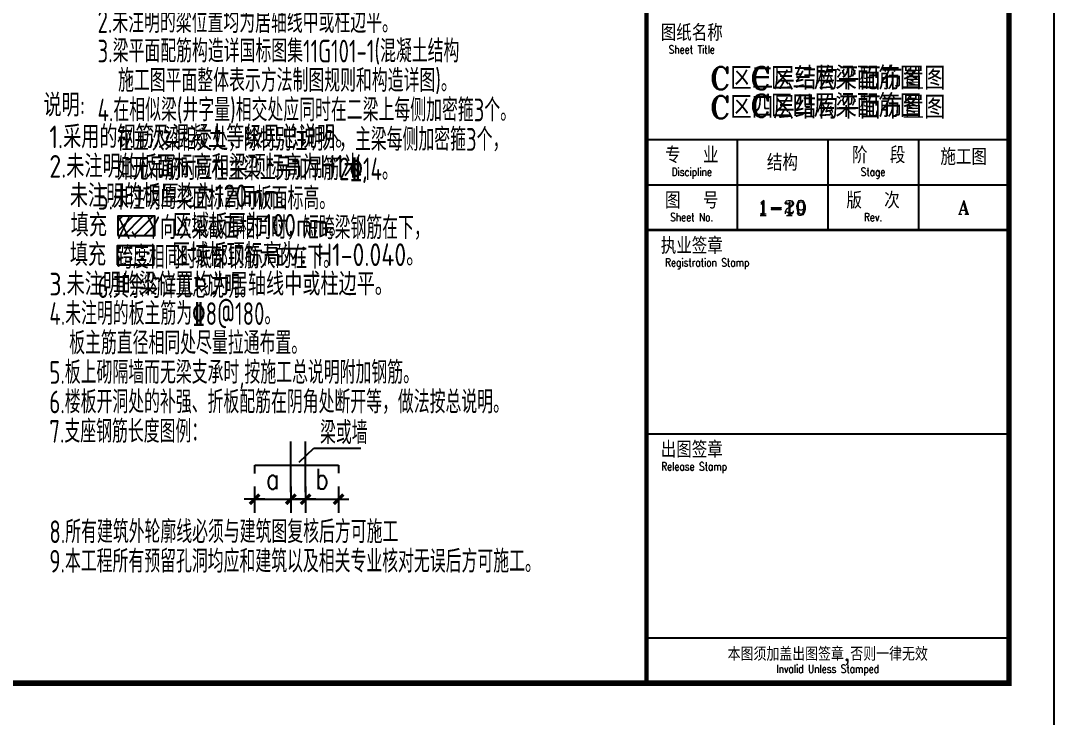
# Model space of a CAD drawing. Header units: millimetres. Extents: x 2998490 to 15040601, y 444546 to 7822218.
# Drawn here: x 14698243 to 14721050, y 7570109 to 7585485 of the extents above; entities that cross this region are included whole.
import ezdxf
from ezdxf.enums import TextEntityAlignment as Align

# ---------------------------------------------------------------- set-up
doc = ezdxf.new("R2010")
doc.units = ezdxf.units.MM
doc.header["$LTSCALE"] = 2000
for name, color, linetype in [('3-ban', 84, 'Continuous'), ('3-liang-R截面-X', 50, 'Continuous'), ('图框', 7, 'Continuous')]:
    doc.layers.add(name, color=color, linetype=linetype)
doc.styles.add('DIM_FONT', font='SIMPLEX', dxfattribs={"width": 0.8, "bigfont": 'HZTXT'})
doc.styles.add('TKZ1_tjhts.shx', font='tjromant.shx', dxfattribs={"bigfont": 'tjhts.shx'})
doc.styles.add('TKZ2_tjkts.shx', font='tjromant.shx', dxfattribs={"bigfont": 'tjkts.shx'})
doc.styles.add('TSSD_Rein', font='Tssdeng.shx', dxfattribs={"width": 0.7, "bigfont": 'hztxt.shx'})
doc.dimstyles.new('AXIS150', dxfattribs={"dimscale": 1.5, "dimtxt": 300, "dimasz": 1, "dimexe": 200, "dimexo": 200, "dimgap": 150, "dimtad": 1, "dimdec": 0, "dimzin": 0, "dimdsep": 46, "dimtxsty": 'DIM_FONT', "dimblk1": '_DIMX', "dimblk2": '_DIMX', "dimsah": 1, "dimcen": 0.09, "dimclrt": 7, "dimadec": 0, "dimazin": 0, "dimtfac": 1, "dimtdec": 0, "dimtix": 1, "dimtmove": 2, "dimatfit": 3, "dimfxl": 0, "dimtolj": 1, "dimtzin": 0, "dimarcsym": 0})

# ---------------------------------------------------------------- blocks, each defined once
blk = doc.blocks.new('TJAD_TK_A0')
at = {"layer": '图框'}
for p, q in [((2162, -441.7), (2162, 399.3)), ((2072, -311.7), (2152, -311.7)), ((2092, -311.7), (2092, -331.7)), ((2112, -311.7), (2112, -331.7)), ((2132, -311.7), (2132, -331.7)), ((2072, -321.7), (2152, -321.7)), ((2072, -376.7), (2152, -376.7)), ((2072, -421.7), (2152, -421.7))]:
    blk.add_line(p, q, dxfattribs=at)
at = {"layer": '图框', "const_width": 1.2}
blk.add_lwpolyline([(2152, -431.7), (2152, 389.3), (998, 389.3), (998, -431.7)], close=True, dxfattribs=at)
at = {"layer": '图框'}
for points, const_width in [([(2072, 389.3), (2072, -431.7)], 1), ([(2072, -331.7), (2152, -331.7)], 0.6)]:
    blk.add_lwpolyline(points, dxfattribs=dict(at, const_width=const_width))
at = {"layer": '图框', "style": 'TKZ2_tjkts.shx'}
for s, height, p in [('图纸名称', 3.6, (2082, -288.16)), ('专  业', 3.6, (2082, -315.16)), (' 阶  段', 3.6, (2122, -315.16)), ('图  号', 3.6, (2082, -325.16)), ('版  次', 3.6, (2122, -325.16)), ('执业签章', 3.6, (2082, -335.16)), ('出图签章', 3.6, (2082, -380.16)), ('本图须加盖出图签章,否则一律无效', 3, (2112, -425.28))]:
    blk.add_text(s, height=height, dxfattribs=at).set_placement(p, align=Align.MIDDLE_CENTER)
at = {"layer": '图框', "style": 'TKZ2_tjkts.shx', "width": 0.8}
for s, p in [('Sheet Title', (2082, -291.86)), ('Discipline', (2082, -318.86)), ('Stage', (2122, -318.86)), ('Sheet No.', (2082, -328.86)), ('Rev.', (2122, -328.86)), ('Registration Stamp', (2085.41, -338.86)), ('Release Stamp', (2082.52, -383.86)), ('Invalid Unless Stamped', (2112, -428.53))]:
    blk.add_text(s, height=1.8, dxfattribs=at).set_placement(p, align=Align.MIDDLE_CENTER)
blk = doc.blocks.new('_DIMX')
blk.add_line((-150, 0), (150, 0))
at = {"const_width": 50}
blk.add_lwpolyline([(-70, -70), (70, 70)], dxfattribs=at)
blk = doc.blocks.new('*D970')
at = {"layer": '3-ban', "color": 0, "lineweight": -2}
for p, q in [((14703402, 7575202), (14703402, 7574622)), ((14704203, 7575202), (14704203, 7574622)), ((14703404, 7574922), (14704201, 7574922))]:
    blk.add_line(p, q, dxfattribs=at)
at = {"layer": 'Defpoints', "color": 0}
for p in [(14703402, 7575502), (14704203, 7575502), (14704203, 7574922)]:
    blk.add_point(p, dxfattribs=at)
at = {"layer": '3-ban', "color": 0, "lineweight": -2, "xscale": 1.5, "yscale": 1.5, "zscale": 1.5}
for p, rotation in [((14703402, 7574922), 179.9941877224497), ((14704203, 7574922), 359.9941877224497)]:
    blk.add_blockref('_DIMX', p, dxfattribs=dict(at, rotation=rotation))
at = {"layer": '3-ban', "color": 7, "insert": (14703803, 7575372), "char_height": 450, "attachment_point": 5, "rotation": 359.9942, "style": 'DIM_FONT'}
blk.add_mtext('\\A1;a', dxfattribs=at)
blk = doc.blocks.new('*D971')
at = {"layer": '3-ban', "color": 0, "lineweight": -2}
for p, q in [((14704527, 7575202), (14704527, 7574622)), ((14705255, 7575202), (14705255, 7574622)), ((14704529, 7574922), (14705253, 7574922))]:
    blk.add_line(p, q, dxfattribs=at)
at = {"layer": 'Defpoints', "color": 0}
for p in [(14704527, 7575502), (14705255, 7575502), (14705255, 7574922)]:
    blk.add_point(p, dxfattribs=at)
at = {"layer": '3-ban', "color": 0, "lineweight": -2, "xscale": 1.5, "yscale": 1.5, "zscale": 1.5}
for p, rotation in [((14704527, 7574922), 179.9941877224497), ((14705255, 7574922), 359.9941877224497)]:
    blk.add_blockref('_DIMX', p, dxfattribs=dict(at, rotation=rotation))
at = {"layer": '3-ban', "color": 7, "insert": (14704891, 7575372), "char_height": 450, "attachment_point": 5, "rotation": 359.9942, "style": 'DIM_FONT'}
blk.add_mtext('\\A1;b', dxfattribs=at)

msp = doc.modelspace()

# ---------------------------------------------------------------- hatches: boundary and pattern name
at = {"layer": '3-ban'}
h = msp.add_hatch(dxfattribs=at)
h.set_pattern_fill('ANSI31', color=256, scale=50, style=0)
h.set_pattern_definition([(45, (11759503.58, 6763561.97), (-112.2532015, 112.2532015), [])])
h.paths.add_polyline_path([(14700389.4, 7581169.2), (14700389.4, 7580743.8), (14701199.9, 7580743.8), (14701199.9, 7581169.2)])
h = msp.add_hatch(dxfattribs=at)
h.set_pattern_fill('CROSS', color=256, scale=20, style=0)
h.set_pattern_definition([(0, (479054.63, -88415.14), (127, 127), [63.5, -190.5]), (90, (479086.38, -88446.89), (-127, 127), [63.5, -190.5])])
h.paths.add_polyline_path([(14700369.1, 7580093.8), (14701179.6, 7580093.8), (14701179.6, 7580519.2), (14700369.1, 7580519.2)])

# ---------------------------------------------------------------- linework, layer by layer
for p, q in [((14704202.6, 7575076.6), (14704202.7, 7576197.9)), ((14704527.4, 7575076.6), (14704527.5, 7576197.8)), ((14704389.5, 7575738.2), (14704709.6, 7576049.2)), ((14704709.6, 7576049.2), (14705750.9, 7576049))]:
    msp.add_line(p, q, dxfattribs=at)
at = {"layer": '3-ban', "color": 1, "ltscale": 0.5}
for p, q in [((14703406.3, 7575494.2), (14703406.3, 7575672.6)), ((14703406.3, 7575672.6), (14705252.9, 7575672.6)), ((14705252.9, 7575672.6), (14705252.9, 7575500))]:
    msp.add_line(p, q, dxfattribs=at)
at = {"layer": '3-ban', "elevation": 7597.5}
for points in [[(14700389.4, 7580743.8), (14701199.9, 7580743.8), (14701199.9, 7581169.2), (14700389.4, 7581169.2)], [(14700369.1, 7580093.8), (14701179.6, 7580093.8), (14701179.6, 7580519.2), (14700369.1, 7580519.2)]]:
    msp.add_lwpolyline(points, close=True, dxfattribs=at)

# ---------------------------------------------------------------- block references
at = {"layer": '图框', "xscale": 100, "yscale": 100, "zscale": 100}
msp.add_blockref('TJAD_TK_A0', (14504849.7, 7614033.9), dxfattribs=at)

# ---------------------------------------------------------------- texts
at = {"layer": '3-ban', "style": 'TKZ1_tjhts.shx'}
for s, height, p in [('C区三层结构平面布置图', 500, (14716049.6, 7584213.6)), ('C区四层结构平面布置图', 500, (14716049.6, 7583573.3)), ('1-19', 300, (14715041.9, 7581335.4))]:
    msp.add_text(s, height=height, dxfattribs=at).set_placement(p, align=Align.MIDDLE_CENTER)
at = {"layer": '3-ban', "color": 2, "style": 'TSSD_Rein', "width": 0.8}
msp.add_text('说明:', height=500, rotation=359.99419, dxfattribs=at).set_placement((14698744.9, 7583370.2))
at = {"layer": '3-ban', "style": 'TSSD_Rein'}
for s, width, p in [('1.采用的钢筋及混凝土等级见总说明。', 0.8, (14698875.6, 7582670.2)), ('2.未注明的板面标高和梁顶标高为H1米,', 0.8, (14698875.6, 7582020.2)), ('未注明的板厚均为120mm。', 0.8, (14699327.2, 7581370.2)), ('填充      区域板厚为100mm。', 0.8, (14699347.5, 7580720.2)), ('填充      区域板顶标高为：H1-0.040。', 0.8, (14699327.2, 7580070.2)), ('3.未注明的粱位置均为居轴线中或柱边平。', 0.8, (14698875.7, 7579420.2)), ('4.未注明的板主筋为%%1328@180。', 0.7, (14698875.7, 7578770.2)), ('板主筋直径相同处尽量拉通布置。', 0.7, (14699313, 7578120.2)), ('5.板上砌隔墙而无梁支承时,按施工总说明附加钢筋。', 0.7, (14698875.7, 7577470.2)), ('6.楼板开洞处的补强、折板配筋在阴角处断开等，做法按总说明。', 0.7, (14698875.6, 7576820.2)), ('7.支座钢筋长度图例：', 0.7, (14698875.6, 7576170.2)), ('梁或墙', 0.7, (14704848, 7576140.7)), ('8.所有建筑外轮廓线必须与建筑图复核后方可施工', 0.7, (14698875.6, 7573954.3)), ('9.本工程所有预留孔洞均应和建筑以及相关专业核对无误后方可施工。', 0.7, (14698875.6, 7573304.3))]:
    msp.add_text(s, height=500, rotation=359.99419, dxfattribs=dict(at, width=width)).set_placement(p)
at = {"layer": '3-liang-R截面-X', "style": 'TSSD_Rein', "width": 0.7}
for s, p in [('2.未注明的粱位置均为居轴线中或柱边平。', (14699939.3, 7585214.4)), ('3.梁平面配筋构造详国标图集11G101-1(混凝土结构', (14699939.3, 7584564.4)), ('施工图平面整体表示方法制图规则和构造详图)。', (14700390.8, 7583914.4)), ('4.在相似梁(井字量)相交处应同时在二梁上每侧加密箍3个。', (14699939.3, 7583264.4)), ('在主次梁相交处，除特别注明外，主梁每侧加密箍3个，', (14700368.1, 7582614.4)), ('如无吊筋时应在主梁上另加吊筋2%%13214。', (14700368.1, 7581964.4)), ('5.未注明的梁面标高同板面标高。', (14699939.3, 7581314.4)), ('X、Y向次梁截面相同时，短跨梁钢筋在下，', (14700368.1, 7580664.4)), ('跨度相同时底部钢筋大的在下。', (14700368.1, 7580014.4)), ('6.其余均详见总说明。', (14699939.3, 7579364.4))]:
    msp.add_text(s, height=500, rotation=359.99419, dxfattribs=at).set_placement(p)
at = {"layer": '3-liang-R截面-X', "style": 'TKZ1_tjhts.shx'}
for s, height, p in [('C区三层梁配筋图', 500, (14716230.9, 7584217)), ('C区四层梁配筋图', 500, (14716230.9, 7583607.9)), ('1-20', 300, (14715041.9, 7581369.7))]:
    msp.add_text(s, height=height, dxfattribs=at).set_placement(p, align=Align.MIDDLE_CENTER)
at = {"layer": '图框', "style": 'TKZ1_tjhts.shx'}
for s, height, p in [('施工图', 360, (14719049.6, 7582479.4)), ('结构', 360, (14715049.6, 7582352.5)), ('A', 300, (14719049.6, 7581363.6))]:
    msp.add_text(s, height=height, dxfattribs=at).set_placement(p, align=Align.MIDDLE_CENTER)

# ---------------------------------------------------------------- dimensions: what is measured, and where the dimension line sits
at = {"layer": '3-ban'}
for base, p1, p2, text, picture, middle in [((14704202.6, 7574921.9), (14703402.5, 7575502.1), (14704202.6, 7575502), 'a', '*D970', (14703802.5, 7575372)), ((14705254.9, 7574921.8), (14704527.4, 7575502), (14705254.9, 7575501.9), 'b', '*D971', (14704891.2, 7575371.9))]:
    dim = msp.add_linear_dim(base=base, p1=p1, p2=p2, angle=359.99419, text=text, dimstyle='AXIS150', dxfattribs=at)
    dim.commit()
    dim.dimension.update_dxf_attribs({"geometry": picture, "text_midpoint": middle})

doc.saveas('drawing.dxf')
